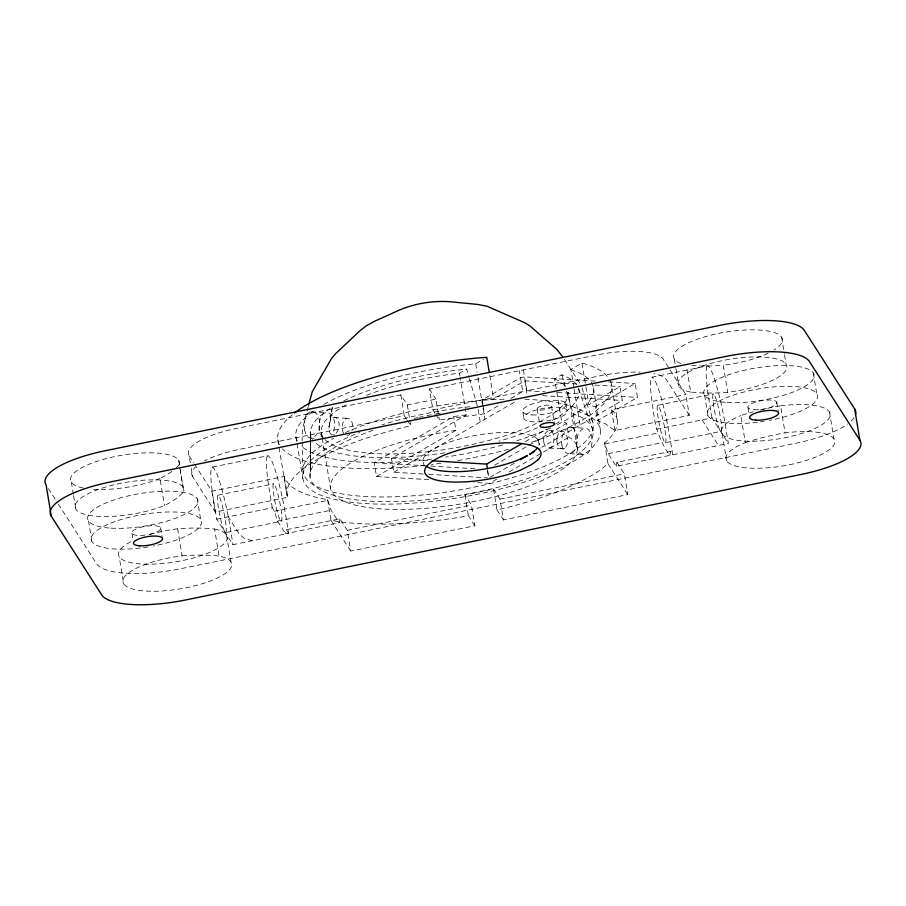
<?xml version="1.0" encoding="UTF-8"?>
<svg xmlns="http://www.w3.org/2000/svg" width="906" height="906" viewBox="0 0 906 906"><rect width="100%" height="100%" fill="white"/><g stroke="black" fill="none" stroke-linecap="round" stroke-linejoin="round"><path stroke-width="0.68" stroke-dasharray="4.53 3.4" d="M310.588 443.464L310.475 471.516L310.667 429.852M310.599 442.071L310.622 435.05L310.565 439.263M310.067 477.168L310.554 440.667M564.597 448.413A8.89 5.832 89.4 0 1 556.839 440.678L556.907 438.379A8.788 5.764 89.4 0 1 560.655 431.709M332.026 434.903A8.89 4.53 -83 0 1 329.037 426.953L332.343 407.1A136.036 40 -9.4 0 0 312.785 439.874M332.343 407.1L329.037 426.953M339.909 518.81L339.172 522.796L285.605 533.713L286.341 529.738L339.909 518.81L347.281 530.293L350.724 551.097L474.823 525.786L471.38 504.982L464.914 494.903L493.532 489.07L499.987 499.149L503.43 519.953L627.779 494.597L624.336 473.793L616.975 462.298L670.542 451.381L672.75 454.812L728.379 443.476L725.389 425.446A47.792 5.73 78.5 0 0 712.116 372.434A68.867 8.245 78.5 0 0 707.88 365.82L652.252 377.168A47.792 5.73 78.5 0 0 653.385 411.233C655.117 427.111 660.236 442.388 669.806 455.356L616.227 466.284L608.153 453.68L604.562 442.932L607.382 440.576A169.116 49.728 -9.4 0 0 617.303 419.659L611.573 384.993M616.227 466.284L616.975 462.298M669.806 455.356L670.542 451.381M308.221 406.488L302.389 429.523L302.106 440.814M604.562 442.932L608.005 463.736L602.014 468.73A169.116 49.728 -9.4 0 1 504.053 508.277L496.975 509.863L493.532 489.07M366.579 395.322A125.005 36.761 -9.4 0 1 455.469 373.657L459.467 373.249L466.658 369.07L468.991 377.145M323.861 404.359A150.736 44.326 -9.4 0 1 457.689 365.696L475.695 363.816L483.453 359.308M428.787 479.682L376.511 476.533L374.223 462.66L453.623 416.522L466.352 414.846L460.157 377.406M482.853 404.099L482.173 399.931L520.474 377.677L524.551 376.839L595.967 381.143M423.159 473.997L393.77 472.23L391.471 458.357L466.352 414.846M482.173 399.931L493.657 398.98L524.823 380.871L578.017 384.076M376.511 476.533L455.922 430.395L453.623 416.522M435.775 414.359L439.365 419.954L484.461 413.804L501.222 404.065M510.803 398.493L522.773 391.539L519.331 370.735M393.77 472.23L516.261 401.052M455.922 430.395L448.504 431.46A125.005 36.761 -9.4 0 0 331.449 491.143A125.005 36.761 -9.4 0 0 480.554 500.135A125.005 36.761 -9.4 0 0 571.629 438.878L568.934 437.202L566.646 423.34L561.527 420.577L554.642 378.98L561.833 374.801A136.036 40 -9.4 0 1 576.635 384.71M573.86 387.575L570.871 369.546L581.946 363.113L585.582 364.065A169.116 49.728 -9.4 0 1 609.194 378.81M525.299 441.641L547.043 429.002M555.491 424.087L561.527 420.577M585.854 386.692L588.832 404.71L619.998 386.602L622.297 400.475L541.709 447.304M494.574 465.22L527.552 446.046M528.776 445.344L566.646 423.34M595.197 406.749L635.174 383.51L637.473 397.383L597.484 420.611L595.197 406.749L588.832 404.71M514.28 463.249L488.946 477.96L487.575 469.636M496.862 479.081L489.534 483.34L473.997 482.411M509.081 471.981L568.934 437.202M190.328 462.785L189.184 455.854A58.822 17.293 -9.4 0 1 236.33 428.459L400.848 394.903L407.304 404.993L435.922 399.161L438.674 415.797M409.829 420.248L410.746 425.797L403.668 427.383A169.116 49.728 -9.4 0 0 286.976 495.197L287.768 497.258L215.3 512.037L192.627 476.658L191.245 468.334M435.05 413.238L432.898 409.874L429.455 389.07L595.888 355.129A58.822 17.293 -9.4 0 1 663.181 359.184L685.853 394.563L689.296 415.367L614.925 430.531L605.276 423.714L597.484 420.611M406.443 419.07L404.291 415.707L239.773 449.263A58.822 17.293 -9.4 0 0 204.269 461.007M432.898 409.874L522.773 391.539M523.396 369.908L526.839 390.713L599.33 375.933A58.822 17.293 -9.4 0 1 640.214 372.162M212.536 467.043L268.153 455.695A68.867 8.245 78.5 0 1 272.4 462.309A47.792 5.73 78.5 0 1 285.673 515.321L288.652 533.34L233.023 544.687L216.659 519.138L213.669 501.109A47.792 5.73 78.5 0 1 212.536 467.043A68.867 8.245 78.5 0 1 216.772 473.657A47.792 5.73 78.5 0 1 230.045 526.658L233.023 544.687M194.473 464.11L211.857 491.233L284.314 476.454L285.9 480.576L291.086 486.194A169.116 49.728 -9.4 0 0 322.423 498.696L327.564 499.534L331.098 510.191L339.172 522.796M614.925 430.531L611.482 409.739L685.853 394.563M657.847 405.276L713.475 393.929M218.131 495.152L273.759 483.804M656.374 429.263L712.003 417.915L728.379 443.476M216.659 519.138L272.287 507.79L274.484 511.233L277.519 521.109L285.605 533.713M274.484 511.233L328.063 500.305M605.117 443.804L658.685 432.875M277.519 521.109L331.098 510.191M608.153 453.68L661.72 442.751M665.31 442.751A19.117 2.288 78.5 0 0 661.776 414.88A19.117 2.288 78.5 0 0 657.643 414.404A19.117 2.288 78.5 0 0 665.31 442.751L720.938 431.403A19.117 2.288 78.5 0 0 717.405 403.532A19.117 2.288 78.5 0 0 713.271 403.068A19.117 2.288 78.5 0 0 720.938 431.403M225.583 532.626A19.117 2.288 78.5 0 0 222.061 504.755A19.117 2.288 78.5 0 0 217.916 504.28A19.117 2.288 78.5 0 0 225.583 532.626L281.211 521.278A19.117 2.288 78.5 0 0 277.689 493.408A19.117 2.288 78.5 0 0 273.544 492.932A19.117 2.288 78.5 0 0 281.211 521.278M347.281 530.293L471.38 504.982M499.987 499.149L624.336 473.793M474.823 525.786L468.357 515.707L461.109 517.032A169.116 49.728 -9.4 0 1 340.973 521.969L331.007 520.338L327.564 499.534M470.112 406.715L464.574 407.292A150.736 44.326 -9.4 0 0 381.958 424.789M608.572 381.902L635.174 383.51M594.812 385.084L619.998 386.602M526.839 390.713L545.05 391.811M557.654 392.57L637.473 397.383M542.513 395.662L622.297 400.475M311.438 411.743L326.307 412.638M569.829 427.315L584.698 428.21M334.269 417.519L347.077 418.289M549.093 430.463L561.901 431.233M556.907 438.379L556.839 440.678M549.161 448.04L563.124 448.878M311.539 438.108L314.246 438.278M569.942 453.68L584.812 454.574M391.471 458.357L430.667 460.724M374.223 462.66L425.073 465.729M430.724 466.069L477.349 468.878M428.765 474.336L487.553 477.881M252.264 540.78L244.122 538.153L239.558 534.483L228.221 516.782M570.871 369.546L579.636 373.046A150.736 44.326 -9.4 0 1 590.587 381.415M554.642 378.98L556.59 379.761A125.005 36.761 -9.4 0 1 566.273 387.564M611.482 409.739L614.936 413.476L617.303 419.659M564.325 359.297L580.338 383.951M702.105 419.931L718.481 445.492M689.296 415.367L666.623 379.988A58.822 17.293 -9.4 0 0 653.917 373.68M608.005 463.736L627.779 494.597M429.455 389.07L435.922 399.161M496.975 509.863L503.43 519.953M407.156 420.191L410.746 425.797M331.007 520.338L350.724 551.097M286.341 529.738L288.652 533.34M189.184 455.854L193.714 462.932M48.414 488.606L57.576 502.898M58.335 504.098L96.5 563.657A73.533 21.619 -9.4 0 0 180.634 568.73L795.774 443.272A73.533 21.619 -9.4 0 0 847.597 424.008M593.056 430.758L578.005 387.066A136.036 40 -9.4 0 1 552.332 420.35M582.06 387.847L592.501 421.483M561.833 374.801L566.114 389.614M566.51 390.962L573.124 413.849L575.423 427.711M469.387 378.493L477.949 408.108M829.488 411.947L833.962 438.991M813.305 373.012L816.748 393.816M781.629 337.247L784.313 353.476M784.539 354.824L786.102 364.291A55.153 16.217 -9.4 0 1 727.699 392.298A88.663 26.07 -9.4 0 1 690.723 392.083L686.465 366.386M759.964 410.09A88.663 26.07 -9.4 0 1 780.598 405.82L785.083 432.853A55.153 16.217 -9.4 0 1 831.504 447.824A55.153 16.217 -9.4 0 1 749.069 468.085A55.153 16.217 -9.4 0 1 745.321 442.626L740.836 415.594A88.663 26.07 -9.4 0 1 753.271 411.834M776.691 401.992L778.197 411.086M748.084 407.825L748.945 413.023M691.652 365.537A88.663 26.07 -9.4 0 0 723.226 365.265L727.699 392.298M722.195 433.827L726.669 460.871M712.003 417.915L709.013 399.886A47.792 5.73 78.5 0 1 707.88 365.82M704.585 395.186L708.028 415.99M674.336 359.127L675.672 367.247M675.899 368.595L678.809 386.171M672.75 454.812L669.76 436.783A47.792 5.73 78.5 0 0 656.488 383.782A68.867 8.245 78.5 0 0 652.252 377.168M593.43 387.972L600.316 429.569M581.946 363.113L585.627 385.299M574.087 388.968L580.055 425.016M577.213 447.598L568.028 392.139A125.005 36.761 -9.4 0 1 460.101 446.952A125.005 36.761 -9.4 0 1 323.838 438.244M565.854 403.249L566.997 410.18M551.55 406.16L554.415 423.498M537.235 409.082L539.67 423.748M538.458 440.361L539.965 449.455M524.823 380.871L527.122 394.733M522.932 412.004L524.076 418.934M489.761 375.401L493.657 398.98M483.091 405.48L484.461 413.804M475.695 363.816L477.077 372.14M477.994 377.677L482.581 405.412M483.045 408.187L484.88 419.285M478.175 409.501L480.248 421.981M487.235 469.478L488.391 476.409M459.467 373.249L459.931 376.013M464.914 494.903L468.357 515.707M438.9 417.179L439.365 419.954M424.212 466.352L423.781 463.747A58.947 17.339 -9.4 0 1 478.595 434.903A58.947 17.339 -9.4 0 1 539.127 444.835M407.304 404.993L409.603 418.855M400.848 394.903L404.291 415.707M321.324 432.581L322.015 436.749M322.242 438.13L330.509 488.051M295.922 436.749L296.851 442.298M297.077 443.68L302.819 478.357M284.314 476.454L287.768 497.258M277.791 439.727L286.976 495.197M272.287 507.79L269.297 489.761A47.792 5.73 78.5 0 1 268.153 455.695M226.5 534.925L230.973 561.969M211.857 491.233L215.3 512.037M149.841 534.461A55.153 16.217 -9.4 0 1 177.61 528.798A88.663 26.07 -9.4 0 1 214.586 529.025L219.071 556.058A55.153 16.217 -9.4 0 1 200.339 584.313A55.153 16.217 -9.4 0 1 123.68 583.849L119.207 556.805M197.202 498.674L200.645 519.466M178.641 460.225L183.114 487.269M83.25 488.017A55.153 16.217 -9.4 0 1 108.618 457.983A55.153 16.217 -9.4 0 1 179.252 464.416L179.932 468.47M180.147 469.829L183.737 491.46A88.663 26.07 -9.4 0 1 164.473 505.503A55.153 16.217 -9.4 0 1 80.09 512.592A55.153 16.217 -9.4 0 1 120.022 483.464A55.153 16.217 -9.4 0 1 183.737 491.46M177.61 528.798L182.095 555.831A55.153 16.217 -9.4 0 0 123.68 583.849M171.857 471.46A88.663 26.07 -9.4 0 1 160 478.47L164.473 505.503M160.589 527.643L162.095 536.737M131.982 533.475L132.842 538.674M88.482 520.848L91.925 541.641M71.348 482.105L73.363 494.28M73.579 495.627L75.821 509.149M302.151 442.219L302.876 468.968M537.473 427.632A136.036 40 -9.4 0 1 498.946 441.199M444.846 452.807A136.036 40 -9.4 0 1 315.129 442.558M343.816 400.814A136.036 40 -9.4 0 1 466.658 369.07M323.08 437.156A125.005 36.761 -9.4 0 1 348.969 403.295M372.91 430.327A143.386 42.163 -9.4 0 0 329.931 494.178A143.386 42.163 -9.4 0 0 517.847 481.686A143.386 42.163 -9.4 0 0 579.942 416.567L573.124 413.849L577.756 411.154L586.522 414.642A150.736 44.326 -9.4 0 1 524.574 482.06A150.736 44.326 -9.4 0 1 327.745 497.564A150.736 44.326 -9.4 0 1 359.671 432.524M414.087 418.459A143.386 42.163 -9.4 0 1 417.938 417.575M419.229 417.281A143.386 42.163 -9.4 0 1 423.102 416.443M427.009 415.627A143.386 42.163 -9.4 0 1 434.857 414.099M436.182 413.849A143.386 42.163 -9.4 0 1 440.135 413.136M334.393 434.54A8.89 4.53 -83 0 1 333.193 435.016M329.297 424.62A8.89 4.53 -83 0 1 332.876 417.859A8.845 5.379 -79.3 0 1 339.082 423.374A8.845 5.379 -79.3 0 1 334.393 434.495M560.644 431.652A8.845 4.938 86.5 0 1 567.156 437.122A8.845 4.938 86.5 0 1 564.585 448.368M347.157 435.877A8.834 4.723 -88.2 0 0 348.38 435.39A8.834 5.595 -84.8 0 0 349.75 434.37M343.759 433.77A8.834 4.723 -88.2 0 1 342.377 425.435A8.834 4.723 -88.2 0 1 345.616 418.742A8.834 5.595 -84.8 0 1 351.528 421.211A8.834 5.595 -84.8 0 1 351.845 430.916M591.312 382.457A150.736 44.326 -9.4 0 1 555.729 425.492M550.769 427.836A150.736 44.326 -9.4 0 1 514.28 441.528M502.49 444.993A150.736 44.326 -9.4 0 1 445.582 457.1M431.664 459.025A150.736 44.326 -9.4 0 1 300.52 445.333M297.417 441.199A150.736 44.326 -9.4 0 1 314.676 410.101M610.485 381.222A169.116 49.728 -9.4 0 1 529.432 442.955M508.572 449.24A169.116 49.728 -9.4 0 1 456.012 460.882M440.995 463.249A169.116 49.728 -9.4 0 1 431.437 464.54M424.654 465.367A169.116 49.728 -9.4 0 1 282.412 448.798M279.456 444.721A169.116 49.728 -9.4 0 1 292.287 414.733M322.83 437.768A13.25 7.089 -88.2 0 1 319.105 425.095A13.25 7.089 -88.2 0 1 324.11 413.317A13.25 8.392 -84.8 0 1 333.567 418.402A13.25 8.392 -84.8 0 1 332.072 434.472M854.086 417.655A73.533 21.619 -9.4 0 1 848.673 423.204M145.017 535.106A14.711 4.326 -9.4 0 1 133.703 530.27A14.711 4.326 -9.4 0 1 158.188 526.25A14.711 4.326 -9.4 0 1 148.811 534.495M148.018 546.93A55.889 16.433 -9.4 0 1 96.829 530.633A55.889 16.433 -9.4 0 1 191.257 514.121A55.889 16.433 -9.4 0 1 153.273 546.001M757.563 422.207A55.889 16.433 -9.4 0 1 715.038 403.498A55.889 16.433 -9.4 0 1 808.594 388.833A55.889 16.433 -9.4 0 1 769.387 420.35M764.12 421.267A55.889 16.433 -9.4 0 1 760.168 421.868M192.627 476.658A58.822 17.293 -9.4 0 1 195.254 467.224M680.791 363.51A55.153 16.217 -9.4 0 1 693.6 340.645A55.153 16.217 -9.4 0 1 764.211 330.464A55.153 16.217 -9.4 0 1 773.905 350.09M768.129 353.227A55.153 16.217 -9.4 0 1 723.226 365.265M780.598 405.82A55.153 16.217 -9.4 0 1 827.031 420.78A55.153 16.217 -9.4 0 1 744.585 441.052A55.153 16.217 -9.4 0 1 740.836 415.594M745.321 442.626A88.663 26.07 -9.4 0 1 785.083 432.853M690.723 392.083A55.153 16.217 -9.4 0 1 709.443 363.827A55.153 16.217 -9.4 0 1 786.102 364.291M214.586 529.025A55.153 16.217 -9.4 0 1 209.648 552.422A55.153 16.217 -9.4 0 1 134.326 563.283A55.153 16.217 -9.4 0 1 132.706 540.825M160 478.47A55.153 16.217 -9.4 0 1 93.737 489.331M179.252 464.416A88.663 26.07 -9.4 0 1 175.923 468.119M182.095 555.831A88.663 26.07 -9.4 0 1 219.071 556.058M542.23 421.55A22.061 6.489 -9.4 0 1 528.255 413.17A22.061 6.489 -9.4 0 1 565.48 408.9A22.061 6.489 -9.4 0 1 543.634 421.381M524.834 399.274A147.066 43.239 -9.4 0 1 568.628 454.28A147.066 43.239 -9.4 0 1 362.774 496.329A147.066 43.239 -9.4 0 1 333.657 438.334M345.413 432.558A147.066 43.239 -9.4 0 1 506.635 399.127M543.77 442.139A8.834 5.595 -84.8 0 0 550.621 447.587A8.834 4.723 -88.2 0 0 553.781 436.318A8.834 4.723 -88.2 0 0 547.87 430.928A8.834 5.595 -84.8 0 0 543.77 442.139M304.507 429.319A13.25 7.089 -88.2 0 0 313.374 437.405A13.25 8.392 -84.8 0 0 319.512 420.599A13.25 8.392 -84.8 0 0 309.24 412.423A13.25 7.089 -88.2 0 0 304.507 429.319M576.726 445.729A13.25 8.392 -84.8 0 0 587.009 453.895A13.25 7.089 -88.2 0 0 591.743 436.998A13.25 7.089 -88.2 0 0 582.864 428.912A13.25 8.392 -84.8 0 0 576.726 445.729M561.856 444.823A13.25 8.392 -84.8 0 0 572.139 453A13.25 7.089 -88.2 0 0 576.873 436.103A13.25 7.089 -88.2 0 0 567.994 428.017A13.25 8.392 -84.8 0 0 561.856 444.823M540.225 410.044A7.35 2.163 -9.4 0 0 551.629 406.726A7.35 2.163 -9.4 0 0 541.324 406.103A7.35 2.163 -9.4 0 0 540.225 410.044M111.178 528.164A55.889 16.433 -9.4 0 0 197.825 502.921A55.889 16.433 -9.4 0 0 119.524 498.198A55.889 16.433 -9.4 0 0 111.178 528.164M727.28 402.513A55.889 16.433 -9.4 0 0 813.939 377.258A55.889 16.433 -9.4 0 0 735.627 372.547A55.889 16.433 -9.4 0 0 727.28 402.513M754.052 409.75A14.711 4.326 -9.4 0 0 776.861 403.102A14.711 4.326 -9.4 0 0 756.25 401.868A14.711 4.326 -9.4 0 0 754.052 409.75M531.89 414.891A22.061 6.489 -9.4 0 0 566.103 404.925A22.061 6.489 -9.4 0 0 535.186 403.057A22.061 6.489 -9.4 0 0 531.89 414.891"/><path stroke-width="1.36" d="M308.561 405.129L312.287 391.675L331.596 358.391L335.356 353.94L359.976 330.735L366.137 325.934L374.676 321.222L399.931 309.818C415.526 303.453 432.649 300.622 449.467 301.687L477.292 304.393L486.794 306.149L524.97 322.842L529.829 325.888L556.601 349.195L562.796 356.941M432.06 460.803L486.647 464.099L521.675 443.736M520.304 459.738L527.541 455.537L518.538 459.852A58.947 17.339 -9.4 0 1 426.069 466.069M534.495 451.494L529.67 454.291L535.831 449.806A58.947 17.339 -9.4 0 0 537.609 447.779M854.709 409.025L804.324 330.396A73.533 21.619 -9.4 0 0 720.202 325.322L105.051 450.78A73.533 21.619 -9.4 0 0 46.127 485.027L51.291 516.227L101.676 594.857A73.533 21.619 -9.4 0 0 185.798 599.931L800.949 474.472A73.533 21.619 -9.4 0 0 859.873 440.225L854.709 409.025A73.533 21.619 -9.4 0 1 855.536 414.608M859.873 440.225L809.5 361.596A73.533 21.619 -9.4 0 0 725.366 356.534L110.226 481.992A73.533 21.619 -9.4 0 0 51.291 516.227M489.297 372.626L486.771 357.383L480.871 357.745A169.116 49.728 -9.4 0 0 294.348 413.091M486.647 464.099L487.337 468.255M537.552 460.203L531.392 464.699L520.259 470.259A58.947 17.339 -9.4 0 1 428.119 476.703A58.947 17.339 -9.4 0 1 482.853 444.903A58.947 17.339 -9.4 0 1 537.552 460.203M543.09 427.383A7.35 2.163 -9.4 0 0 554.495 424.053A7.35 2.163 -9.4 0 0 544.189 423.43A7.35 2.163 -9.4 0 0 543.09 427.383M139.671 545.797A14.711 4.326 -9.4 0 0 162.48 539.161A14.711 4.326 -9.4 0 0 141.868 537.915A14.711 4.326 -9.4 0 0 139.671 545.797M755.774 420.146A14.711 4.326 -9.4 0 0 778.582 413.51A14.711 4.326 -9.4 0 0 757.971 412.264A14.711 4.326 -9.4 0 0 755.774 420.146"/></g></svg>
